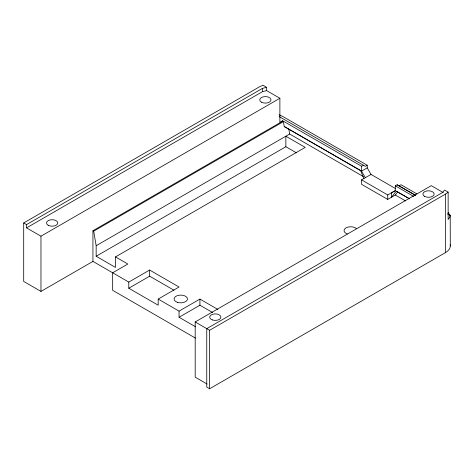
<?xml version="1.0" encoding="UTF-8"?>
<svg xmlns="http://www.w3.org/2000/svg" width="474" height="474" viewBox="0 0 474 474"><rect width="100%" height="100%" fill="white"/><g stroke="black" fill="none" stroke-linecap="round" stroke-linejoin="round"><path stroke-width="0.71" d="M395.292 188.439L371.029 174.432L361.544 179.859L361.544 184.291L387.726 199.406L387.726 194.974L395.31 190.625L395.31 185.826L397.117 184.783L415.603 195.347M282.634 120.763L279.885 122.357L279.885 98.26L266.625 90.605L266.625 87.317L263.011 85.231L259.681 86.706L23.7 222.952L23.7 281.438L40.965 291.403L92.934 261.399L92.934 230.731L282.634 121.208L282.634 120.763L361.632 166.273L363.44 165.236M365.341 177.673L361.544 171.15L361.632 166.273M447.634 213.851L450.193 215.32L449.749 217.258L448.143 219.498L448.143 192.118L444.529 190.027L442.74 192.397L206.759 328.642L206.759 387.128L209.609 388.769L445.584 252.529A16.098 9.29 0 0 0 450.164 244.744M408.576 198.239L396.258 191.188L391.518 197.214L391.518 192.782L395.31 190.643M387.726 199.406L395.31 195.021L397.71 191.976M207.097 384.035L195.187 377.156L195.187 321.959L209.609 330.283L445.584 194.044L448.143 192.118M23.7 222.952L26.544 224.593L262.525 88.354L266.625 87.317M26.544 224.593L26.544 227.881L262.525 91.636L266.625 90.605M26.544 227.881L40.965 236.2L279.885 98.26M92.934 230.731L93.692 231.17L283.393 121.646L284.216 126.505L360.596 170.604L363.943 178.722M96.157 256.25L285.858 146.727L285.858 136.216L305.209 147.384L115.508 256.908L115.508 267.419L96.157 256.25L96.157 245.733L289.65 134.024L363.362 176.577M128.786 282.095L149.654 270.05L179.054 287.025L158.192 299.076L158.192 305.209L128.786 288.233L128.786 282.095L92.934 261.399M128.786 288.233L149.654 276.182L173.94 290.207M371.029 174.432L367.237 167.861L367.237 165.236L365.336 166.327L279.186 116.586M361.544 171.15L367.237 167.861M158.192 299.076L179.054 311.122L199.921 299.076L217.833 309.415M399.102 185.826L401.004 184.73L416.924 193.919M179.054 311.122L179.054 317.254L199.921 305.209L212.719 312.591M195.187 321.959L431.269 185.66L443.267 192.586M279.109 114.803L282.445 116.278L367.237 165.236M284.216 126.505L360.987 170.77M397.117 184.783L415.662 195.454M450.193 215.32L450.3 245.953M447.96 214.029L450.3 215.38M395.31 185.826L413.707 196.449M282.634 121.208L283.393 121.646M396.258 191.188L409.589 198.884M395.31 195.021L405.448 200.875M361.544 179.859L387.726 194.974M285.858 146.727L296.469 152.853M115.508 256.908L127.838 264.024L112.664 272.787L112.664 290.313L195.478 338.128M179.054 317.254L195.495 326.746M448.143 212.393L449.862 215.131M288.814 129.058L289.65 134.024M93.692 231.17L96.157 245.733M445.584 194.044L445.584 252.529M262.525 88.354L262.525 91.636M209.609 330.283L209.609 388.769M199.921 299.076L199.921 305.209M149.654 270.05L149.654 276.182M40.965 236.2L40.965 291.403M347.383 233.978A6.707 3.875 0 0 1 345.99 227.881A6.707 3.875 0 0 1 356.543 228.687M212.471 319.962A5.635 3.253 0 0 0 220.925 317.142A5.635 3.253 0 0 0 212.471 314.327A5.635 3.253 0 0 0 212.471 319.962M424.526 196.343A5.635 3.253 0 0 0 433.953 194.885A5.635 3.253 0 0 0 427.056 190.898A5.635 3.253 0 0 0 424.526 196.343M48.164 225.257A5.635 3.253 0 0 0 57.591 223.799A5.635 3.253 0 0 0 50.688 219.812A5.635 3.253 0 0 0 48.164 225.257M261.387 102.153A5.635 3.253 0 0 0 270.814 100.695A5.635 3.253 0 0 0 263.911 96.708A5.635 3.253 0 0 0 261.387 102.153M177.412 302.317A6.707 3.875 0 0 0 187.473 298.964A6.707 3.875 0 0 0 177.412 295.61A6.707 3.875 0 0 0 177.412 302.317"/></g></svg>
